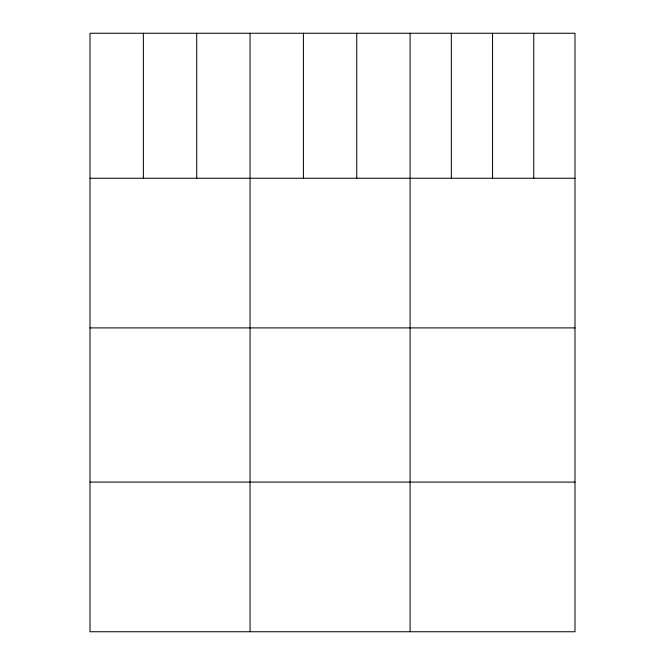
<?xml version="1.0" encoding="UTF-8"?>
<svg xmlns="http://www.w3.org/2000/svg" width="665" height="665" viewBox="0 0 665 665"><rect width="100%" height="100%" fill="white"/><g stroke="black" fill="none" stroke-linecap="round" stroke-linejoin="round"><path stroke-width="1" d="M574.992 178.245L574.992 631.75L90.008 631.75L90.008 33.25L574.992 33.25L574.992 178.245L90.008 178.245M90.008 327.903L574.992 327.903M90.008 482.092L574.992 482.092M533.762 33.25L533.762 178.245M492.541 33.25L492.541 178.245M451.319 33.25L451.319 178.245M410.097 33.25L410.097 631.75M356.748 33.25L356.748 178.245M303.398 33.25L303.398 178.245M250.057 33.25L250.057 631.75M196.707 33.25L196.707 178.245M143.357 33.25L143.357 178.245"/></g></svg>
